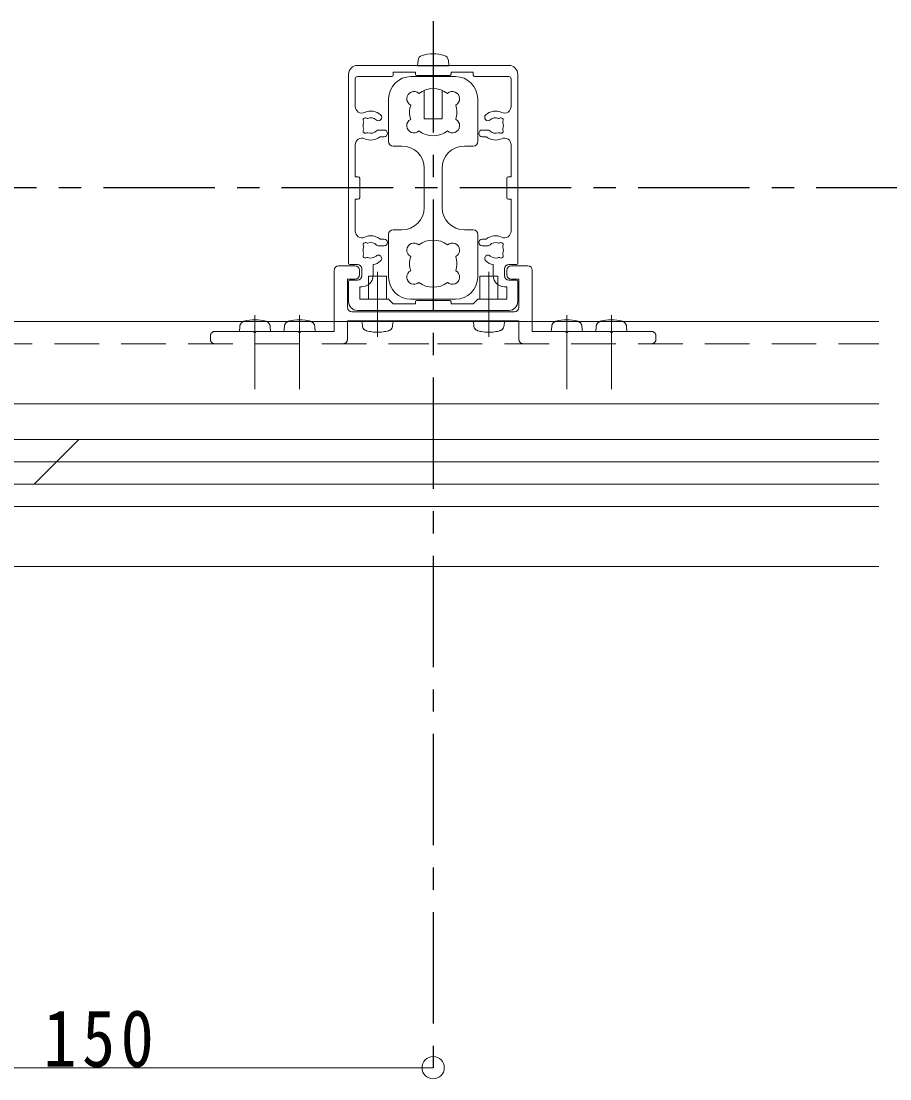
# Model space of a CAD drawing. Units: millimetres at full size, sheet at 1:5; details may follow other scales. Extents: x -1050 to 1050, y -742 to 742.
# Drawn here: x -94.5 to 100.5, y -451.8 to -214.4 of the extents above; entities that cross this region are included whole.
import ezdxf

# ---------------------------------------------------------------- set-up
doc = ezdxf.new("R2010")
doc.units = ezdxf.units.MM
doc.header["$LTSCALE"] = 5
doc.linetypes.add('CHAIN1', pattern=[8, 5, -1, 1, -1])
doc.linetypes.add('DASHED2', pattern=[3, 2, -1])
doc.layers.add('0-0_通り芯', color=7, linetype='CHAIN1')
for name, color, linetype, lineweight in [('0-3_寸法', 54, 'Continuous', 20), ('0-4_手摺部材', 92, 'Continuous', 20), ('0-7_ガラス', 6, 'Continuous', 20), ('0-A_支柱', 6, 'Continuous', 20), ('0-B_足元', 4, 'Continuous', 20)]:
    doc.layers.add(name, color=color, linetype=linetype, lineweight=lineweight)
doc.styles.add('ＭＳ ゴシック', font='')
doc.styles.get('ＭＳ ゴシック').set_extended_font_data('MS Gothic')

# ---------------------------------------------------------------- blocks, each defined once
blk = doc.blocks.new('dimension_origin')
at = {"color": 0, "linetype": 'Continuous', "lineweight": -2}
blk.add_circle((0, 0), 1.25, dxfattribs=at)

msp = doc.modelspace()

# ---------------------------------------------------------------- linework, layer by layer
at = {"layer": '0-0_通り芯'}
for p, q in [((-1.98, -214.355), (-1.98, -449.293)), ((909.011, -251.793), (-315, -251.793))]:
    msp.add_line(p, q, dxfattribs=at)
at = {"layer": '0-0_通り芯', "linetype": 'Continuous'}
msp.add_line((-5.48, -224.293), (1.52, -224.293), dxfattribs=at)
at = {"layer": '0-3_寸法'}
msp.add_line((-151.98, -449.293), (-1.98, -449.293), dxfattribs=at)
at = {"layer": '0-4_手摺部材'}
for p, q in [((-24.23, -281.793), (-24.23, -270.293)), ((-23.23, -269.293), (-19.53, -269.293)), ((-18.53, -270.293), (-18.53, -271.293)), ((14.57, -270.293), (14.57, -271.293)), ((19.27, -269.293), (15.57, -269.293)), ((20.27, -281.793), (20.27, -270.293)), ((-19.53, -272.293), (-21.23, -272.293)), ((-21.23, -272.293), (-21.23, -278.593)), ((-16.48, -271.593), (-12.48, -271.593)), ((-16.48, -276.793), (-16.48, -271.593)), ((-12.48, -271.593), (-12.48, -276.793)), ((8.52, -271.593), (12.52, -271.593)), ((8.52, -276.793), (8.52, -271.593)), ((12.52, -271.593), (12.52, -276.793)), ((15.57, -272.293), (17.27, -272.293)), ((17.27, -272.293), (17.27, -278.593)), ((-20.23, -279.593), (16.27, -279.593)), ((98.02, -281.793), (-221.98, -281.793)), ((-21.23, -281.593), (17.27, -281.593)), ((-21.23, -281.793), (-21.23, -281.593)), ((-17.962, -281.793), (-17.98, -281.593)), ((-10.98, -281.593), (-17.98, -281.593)), ((-10.997, -281.793), (-10.98, -281.593)), ((7.038, -281.793), (7.02, -281.593)), ((14.02, -281.593), (7.02, -281.593)), ((14.003, -281.793), (14.02, -281.593)), ((17.27, -281.593), (17.27, -281.793)), ((98.02, -300.293), (-198.941, -300.293)), ((98.02, -323.296), (-198.98, -323.296)), ((-221.98, -336.793), (98.02, -336.793))]:
    msp.add_line(p, q, dxfattribs=at)
at = {"layer": '0-4_手摺部材', "linetype": 'CHAIN1'}
for p, q in [((-14.48, -270.593), (-14.48, -285.193)), ((10.52, -270.593), (10.52, -285.193)), ((-41.98, -280.393), (-41.98, -296.993)), ((-31.98, -280.393), (-31.98, -296.993)), ((28.02, -280.393), (28.02, -296.993)), ((38.02, -280.393), (38.02, -296.993))]:
    msp.add_line(p, q, dxfattribs=at)
at = {"layer": '0-4_手摺部材', "linetype": 'DASHED2'}
for p, q in [((-24.23, -283.993), (-24.23, -281.793)), ((-21.23, -285.793), (-21.23, -281.793)), ((-17.882, -282.712), (-17.962, -281.793)), ((-11.078, -282.712), (-10.997, -281.793)), ((7.118, -282.712), (7.038, -281.793)), ((13.922, -282.712), (14.003, -281.793)), ((17.27, -281.793), (17.27, -285.793)), ((20.27, -283.993), (20.27, -281.793)), ((-50.98, -283.993), (-42.28, -283.993)), ((-45.382, -282.874), (-45.48, -283.993)), ((-41.98, -284.293), (-42.28, -283.993)), ((-41.98, -284.293), (-41.68, -283.993)), ((-41.68, -283.993), (-32.28, -283.993)), ((-38.578, -282.874), (-38.48, -283.993)), ((-35.382, -282.874), (-35.48, -283.993)), ((-31.98, -284.293), (-32.28, -283.993)), ((-31.98, -284.293), (-31.68, -283.993)), ((-31.68, -283.993), (-24.23, -283.993)), ((-28.578, -282.874), (-28.48, -283.993)), ((27.72, -283.993), (20.27, -283.993)), ((24.618, -282.874), (24.52, -283.993)), ((28.02, -284.293), (27.72, -283.993)), ((28.02, -284.293), (28.32, -283.993)), ((37.72, -283.993), (28.32, -283.993)), ((31.422, -282.874), (31.52, -283.993)), ((34.618, -282.874), (34.52, -283.993)), ((38.02, -284.293), (37.72, -283.993)), ((38.02, -284.293), (38.32, -283.993)), ((47.02, -283.993), (38.32, -283.993)), ((41.422, -282.874), (41.52, -283.993)), ((-221.98, -286.793), (-2.98, -286.793)), ((-51.98, -285.793), (-51.98, -284.993)), ((-0.98, -286.793), (98.02, -286.793)), ((48.02, -285.793), (48.02, -284.993))]:
    msp.add_line(p, q, dxfattribs=at)
at = {"layer": '0-4_手摺部材'}
for centre, radius, start, end in [((-23.23, -270.293), 1, 90, 180), ((-19.53, -270.293), 1, 0, 90), ((15.57, -270.293), 1, 90, 180), ((19.27, -270.293), 1, 0, 90), ((-19.53, -271.293), 1, 270, 360), ((15.57, -271.293), 1, 180, 270), ((-20.23, -278.593), 1, 180, 270), ((16.27, -278.593), 1, 270, 360), ((-44.087, -282.987), 1.3, 105.88085, 113.31036), ((-41.98, -290.393), 9, 74.11915, 105.88085), ((-39.873, -282.987), 1.3, 66.68964, 74.11915), ((-34.087, -282.987), 1.3, 105.88085, 113.31036), ((-31.98, -290.393), 9, 74.11915, 105.88085), ((-29.873, -282.987), 1.3, 66.68964, 74.11915), ((25.913, -282.987), 1.3, 105.88085, 113.31036), ((28.02, -290.393), 9, 74.11915, 105.88085), ((30.127, -282.987), 1.3, 66.68964, 74.11915), ((35.913, -282.987), 1.3, 105.88085, 113.31036), ((38.02, -290.393), 9, 74.11915, 105.88085), ((40.127, -282.987), 1.3, 66.68964, 74.11915)]:
    msp.add_arc(centre, radius, start, end, dxfattribs=at)
at = {"layer": '0-4_手摺部材', "linetype": 'DASHED2'}
for centre, radius, start, end in [((-44.087, -282.987), 1.3, 113.31036, 175), ((-39.873, -282.987), 1.3, 5, 66.68964), ((-34.087, -282.987), 1.3, 113.31036, 175), ((-29.873, -282.987), 1.3, 5, 66.68964), ((25.913, -282.987), 1.3, 113.31036, 175), ((30.127, -282.987), 1.3, 5, 66.68964), ((35.913, -282.987), 1.3, 113.31036, 175), ((40.127, -282.987), 1.3, 5, 66.68964), ((-50.98, -284.993), 1, 90, 180), ((-16.587, -282.599), 1.3, 185, 254.11915), ((-14.48, -275.193), 9, 254.11915, 285.88085), ((-12.373, -282.599), 1.3, 285.88085, 355), ((8.413, -282.599), 1.3, 185, 254.11915), ((10.52, -275.193), 9, 254.11915, 285.88085), ((12.627, -282.599), 1.3, 285.88085, 355), ((47.02, -284.993), 1, 0, 90), ((-50.98, -285.793), 1, 180, 270), ((-22.23, -285.793), 1, 270, 360), ((18.27, -285.793), 1, 180, 270), ((47.02, -285.793), 1, 270, 360)]:
    msp.add_arc(centre, radius, start, end, dxfattribs=at)
at = {"layer": '0-7_ガラス'}
for p, q in [((-91.526, -318.296), (-81.526, -308.296)), ((98.02, -313.296), (-210.98, -313.296)), ((-210.98, -318.293), (98.02, -318.293))]:
    msp.add_line(p, q, dxfattribs=at)
msp.add_lwpolyline([(-210.98, -318.293), (-210.98, -308.296), (98.02, -308.296)], dxfattribs=at)
at = {"layer": '0-A_支柱'}
for p, q in [((-5.382, -223.174), (-5.48, -224.293)), ((1.422, -223.174), (1.52, -224.293)), ((15.02, -224.293), (-18.98, -224.293)), ((-20.98, -226.293), (-20.98, -268.693)), ((-19.48, -233.485), (-19.48, -227.293)), ((-11.28, -226.793), (-18.98, -226.793)), ((-5.98, -225.793), (-5.98, -226.243)), ((-5.68, -226.543), (1.72, -226.543)), ((-3.98, -226.543), (-3.98, -226.793)), ((0.02, -226.793), (0.02, -226.543)), ((2.02, -225.793), (2.02, -226.243)), ((2.02, -225.793), (7.02, -225.793)), ((7.02, -226.493), (7.02, -225.793)), ((7.32, -226.793), (15.02, -226.793)), ((15.52, -233.485), (15.52, -227.293)), ((17.02, -268.693), (17.02, -226.293)), ((-14.303, -238.793), (-12.98, -238.793)), ((10.343, -238.793), (9.02, -238.793)), ((-19.48, -249.293), (-19.48, -242.101)), ((-13.903, -240.293), (-12.98, -240.293)), ((9.943, -240.293), (9.02, -240.293)), ((15.52, -249.293), (15.52, -242.101)), ((-19.48, -249.293), (-18.78, -249.293)), ((15.52, -249.293), (14.82, -249.293)), ((-18.48, -249.593), (-18.48, -253.993)), ((14.52, -249.593), (14.52, -253.993)), ((-19.48, -254.293), (-18.78, -254.293)), ((-19.48, -261.485), (-19.48, -254.293)), ((15.52, -254.293), (14.82, -254.293)), ((15.52, -261.485), (15.52, -254.293)), ((-13.903, -263.293), (-12.98, -263.293)), ((9.943, -263.293), (9.02, -263.293)), ((-14.303, -264.793), (-12.98, -264.793)), ((10.343, -264.793), (9.02, -264.793)), ((-18.98, -268.993), (-20.68, -268.993)), ((-17.98, -271.493), (-17.98, -269.993)), ((-15.48, -271.493), (-15.48, -269.004)), ((11.52, -271.493), (11.52, -269.004)), ((14.02, -271.493), (14.02, -269.993)), ((15.02, -268.993), (16.72, -268.993)), ((-20.98, -272.793), (-20.98, -277.293)), ((-20.68, -272.493), (-18.98, -272.493)), ((16.72, -272.493), (15.02, -272.493)), ((17.02, -277.293), (17.02, -272.793)), ((-18.48, -273.993), (-17.98, -273.993)), ((-18.48, -276.793), (-18.48, -273.993)), ((14.52, -273.993), (14.02, -273.993)), ((14.52, -276.793), (14.52, -273.993)), ((-18.48, -276.793), (-11.98, -276.793)), ((-10.98, -277.793), (-11.98, -276.793)), ((-10.98, -277.793), (-5.98, -277.793)), ((-5.98, -277.793), (-5.98, -277.343)), ((-5.68, -277.043), (1.72, -277.043)), ((2.02, -277.793), (2.02, -277.343)), ((2.02, -277.793), (7.02, -277.793)), ((7.02, -277.793), (8.02, -276.793)), ((14.52, -276.793), (8.02, -276.793)), ((-18.98, -279.293), (15.02, -279.293))]:
    msp.add_line(p, q, dxfattribs=at)
for points in [[(-10.98, -226.493), (-10.98, -225.793), (-5.98, -225.793)], [(-3.98, -229.885), (-3.98, -236.293), (0.02, -236.293), (0.02, -229.885)]]:
    msp.add_lwpolyline(points, dxfattribs=at)
for centre, radius, start, end in [((-4.087, -223.287), 1.3, 105.88085, 175), ((-1.98, -230.693), 9, 74.11915, 105.88085), ((0.127, -223.287), 1.3, 5, 74.11915), ((-18.98, -226.293), 2, 90, 180), ((15.02, -226.293), 2, 0, 90), ((-18.98, -227.293), 0.5, 90, 180), ((-11.28, -226.493), 0.3, 270, 360), ((-5.68, -226.243), 0.3, 180, 270), ((1.72, -226.243), 0.3, 270, 360), ((7.32, -226.493), 0.3, 180, 270), ((15.02, -227.293), 0.5, 0, 90), ((-17.98, -233.485), 1.5, 180, 294.90106), ((-15.98, -237.793), 3.25, 47.4576, 114.90106), ((12.02, -237.793), 3.25, 65.09894, 132.5424), ((14.02, -233.485), 1.5, 245.09894, 360), ((-15.98, -237.793), 1.75, 157.5799, 202.4201), ((-17.217, -236.555), 0.5, 55.28656, 214.71344), ((-17.875, -237.011), 0.3, 337.5799, 34.71344), ((-16.762, -235.898), 0.3, 235.28656, 292.4201), ((-15.98, -237.793), 1.75, 47.4576, 112.4201), ((-14.29, -235.951), 0.75, 227.4576, 47.4576), ((10.33, -235.951), 0.75, 132.5424, 312.5424), ((12.02, -237.793), 1.75, 67.5799, 132.5424), ((12.802, -235.898), 0.3, 247.5799, 304.71344), ((13.257, -236.555), 0.5, 325.28656, 124.71344), ((13.915, -237.011), 0.3, 145.28656, 202.4201), ((12.02, -237.793), 1.75, 337.5799, 22.4201), ((-17.217, -239.03), 0.5, 145.28656, 304.71344), ((-17.875, -238.575), 0.3, 325.28656, 22.4201), ((-16.762, -239.688), 0.3, 67.5799, 124.71344), ((-15.98, -237.793), 1.75, 247.5799, 318.18969), ((-14.303, -239.293), 0.5, 90, 138.18969), ((-12.98, -239.543), 0.75, 270, 90), ((9.02, -239.543), 0.75, 90, 270), ((10.343, -239.293), 0.5, 41.81031, 90), ((12.02, -237.793), 1.75, 221.81031, 292.4201), ((12.802, -239.688), 0.3, 55.28656, 112.4201), ((13.257, -239.03), 0.5, 235.28656, 34.71344), ((13.915, -238.575), 0.3, 157.5799, 214.71344), ((-17.98, -242.101), 1.5, 65.09894, 180), ((-15.98, -237.793), 3.25, 245.09894, 309.71514), ((12.02, -237.793), 3.25, 230.28486, 294.90106), ((14.02, -242.101), 1.5, 0, 114.90106), ((-18.78, -249.593), 0.3, 0, 90), ((14.82, -249.593), 0.3, 90, 180), ((-18.78, -253.993), 0.3, 270, 360), ((14.82, -253.993), 0.3, 180, 270), ((-17.98, -261.485), 1.5, 180, 294.90106), ((-15.98, -265.793), 3.25, 50.28486, 114.90106), ((-12.98, -264.043), 0.75, 270, 90), ((9.02, -264.043), 0.75, 90, 270), ((12.02, -265.793), 3.25, 65.09894, 129.71514), ((14.02, -261.485), 1.5, 245.09894, 360), ((-15.98, -265.793), 1.75, 157.5799, 202.4201), ((-17.217, -264.555), 0.5, 55.28656, 214.71344), ((-17.875, -265.011), 0.3, 337.5799, 34.71344), ((-16.762, -263.898), 0.3, 235.28656, 292.4201), ((-15.98, -265.793), 1.75, 41.81031, 112.4201), ((-14.303, -264.293), 0.5, 221.81031, 270), ((10.343, -264.293), 0.5, 270, 318.18969), ((12.02, -265.793), 1.75, 67.5799, 138.18969), ((12.802, -263.898), 0.3, 247.5799, 304.71344), ((13.257, -264.555), 0.5, 325.28656, 124.71344), ((13.915, -265.011), 0.3, 145.28656, 202.4201), ((12.02, -265.793), 1.75, 337.5799, 22.4201), ((-17.217, -267.03), 0.5, 145.28656, 304.71344), ((-17.875, -266.575), 0.3, 325.28656, 22.4201), ((-16.762, -267.688), 0.3, 67.5799, 124.71344), ((-15.98, -265.793), 1.75, 247.5799, 312.5424), ((-15.98, -265.793), 3.25, 278.84988, 312.5424), ((-14.29, -267.635), 0.75, 312.5424, 132.5424), ((10.33, -267.635), 0.75, 47.4576, 227.4576), ((12.02, -265.793), 3.25, 227.4576, 261.15012), ((12.02, -265.793), 1.75, 227.4576, 292.4201), ((12.802, -267.688), 0.3, 55.28656, 112.4201), ((13.257, -267.03), 0.5, 235.28656, 34.71344), ((13.915, -266.575), 0.3, 157.5799, 214.71344), ((-20.68, -268.693), 0.3, 180, 270), ((-18.98, -269.993), 1, 0, 90), ((15.02, -269.993), 1, 90, 180), ((16.72, -268.693), 0.3, 270, 360), ((-20.68, -272.793), 0.3, 90, 180), ((-18.98, -271.493), 1, 270, 360), ((-17.98, -271.493), 2.5, 270, 360), ((14.02, -271.493), 2.5, 180, 270), ((15.02, -271.493), 1, 180, 270), ((16.72, -272.793), 0.3, 0, 90), ((-18.98, -277.293), 2, 180, 270), ((-5.68, -277.343), 0.3, 90, 180), ((1.72, -277.343), 0.3, 0, 90), ((15.02, -277.293), 2, 270, 360)]:
    msp.add_arc(centre, radius, start, end, dxfattribs=at)
at = {"layer": '0-B_足元'}
for p, q in [((-6.98, -226.793), (3.02, -226.793)), ((-11.98, -241.393), (-11.98, -231.793)), ((8.02, -241.393), (8.02, -231.793)), ((-8.98, -242.393), (-10.98, -242.393)), ((5.02, -242.393), (7.02, -242.393)), ((-3.98, -247.393), (-3.98, -256.193)), ((0.02, -247.393), (0.02, -256.193)), ((-11.98, -262.193), (-11.98, -271.793)), ((-8.98, -261.193), (-10.98, -261.193)), ((5.02, -261.193), (7.02, -261.193)), ((8.02, -262.193), (8.02, -271.793)), ((-6.98, -276.793), (3.02, -276.793))]:
    msp.add_line(p, q, dxfattribs=at)
for centre, radius, start, end in [((-6.98, -231.793), 5, 90, 180), ((3.02, -231.793), 5, 0, 90), ((-6.321, -231.753), 1.6, 46.3184, 243.6816), ((-1.98, -234.793), 5.3, 52.3632, 127.6368), ((2.362, -231.753), 1.6, 296.3184, 133.6816), ((-1.98, -234.793), 5.3, 162.3632, 197.6368), ((-1.98, -234.793), 5.3, 342.3632, 17.6368), ((-6.321, -237.833), 1.6, 116.3184, 313.6816), ((2.362, -237.833), 1.6, 226.3184, 63.6816), ((-1.98, -234.793), 5.3, 232.36321, 307.63679), ((-10.98, -241.393), 1, 180, 270), ((7.02, -241.393), 1, 270, 360), ((-8.98, -247.393), 5, 0, 90), ((5.02, -247.393), 5, 90, 180), ((-8.98, -256.193), 5, 270, 360), ((5.02, -256.193), 5, 180, 270), ((-10.98, -262.193), 1, 90, 180), ((-1.98, -268.793), 5.3, 52.36321, 127.63679), ((7.02, -262.193), 1, 0, 90), ((-6.321, -265.753), 1.6, 46.3184, 243.6816), ((2.362, -265.753), 1.6, 296.3184, 133.6816), ((-1.98, -268.793), 5.3, 162.3632, 197.6368), ((-1.98, -268.793), 5.3, 342.3632, 17.6368), ((-6.321, -271.833), 1.6, 116.3184, 313.6816), ((2.362, -271.833), 1.6, 226.3184, 63.6816), ((-6.98, -271.793), 5, 180, 270), ((-1.98, -268.793), 5.3, 232.3632, 307.6368), ((3.02, -271.793), 5, 270, 360)]:
    msp.add_arc(centre, radius, start, end, dxfattribs=at)

# ---------------------------------------------------------------- block references
at = {"layer": '0-3_寸法', "xscale": 2, "yscale": 2}
msp.add_blockref('dimension_origin', (-1.98, -449.293), dxfattribs=at)

# ---------------------------------------------------------------- texts
at = {"layer": '0-3_寸法', "insert": (-89.48, -449.293), "char_height": 12.83, "attachment_point": 7, "style": 'ＭＳ ゴシック'}
msp.add_mtext('\\T1.17;\\W0.85;150', dxfattribs=at)

doc.saveas('drawing.dxf')
